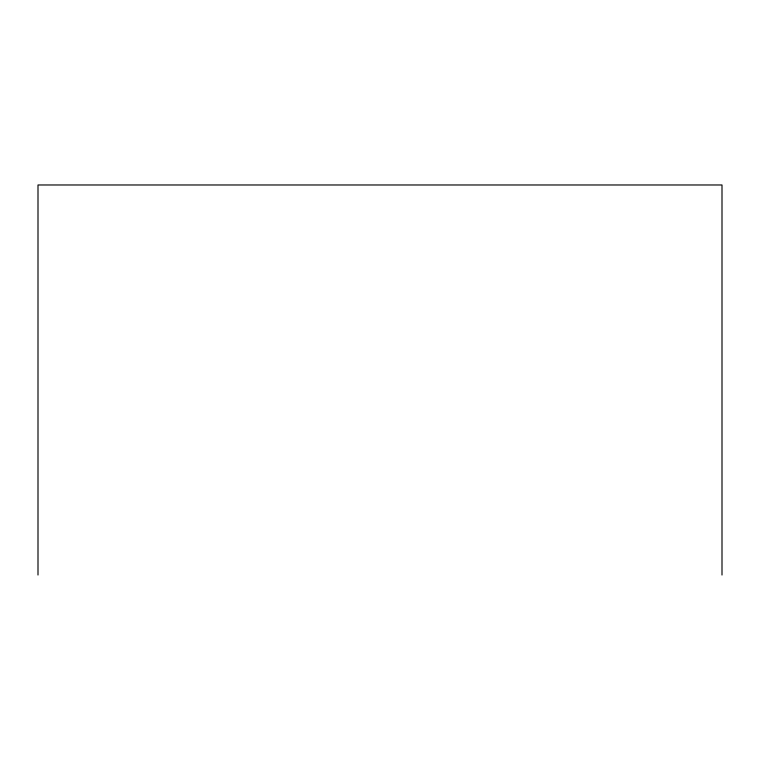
<?xml version="1.0" encoding="UTF-8"?>
<svg xmlns="http://www.w3.org/2000/svg" width="760" height="760" viewBox="0 0 760 760"><rect width="100%" height="100%" fill="white"/><g stroke="black" fill="none" stroke-linecap="round" stroke-linejoin="round"><path stroke-width="1.14" d="M722 575.025L722 184.975L38 184.975L38 575.025"/></g></svg>
